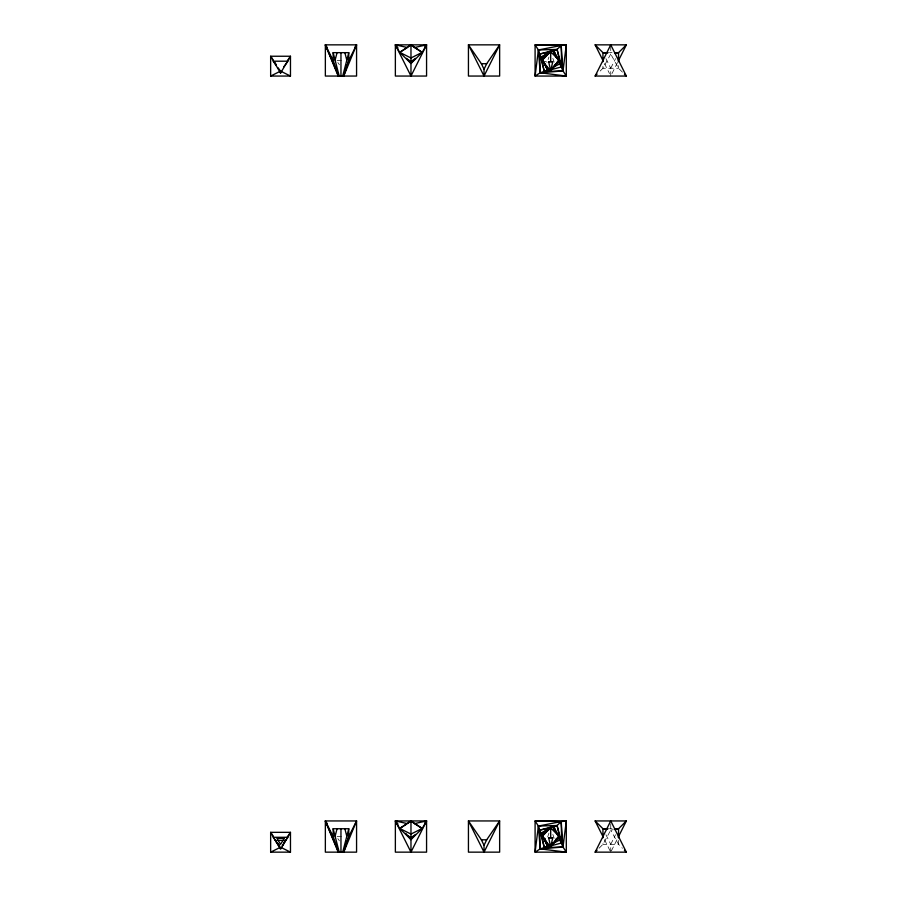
<?xml version="1.0" encoding="UTF-8"?>
<svg xmlns="http://www.w3.org/2000/svg" width="897" height="897" viewBox="0 0 897 897"><rect width="100%" height="100%" fill="white"/><g stroke="black" fill="none" stroke-linecap="round" stroke-linejoin="round"><path stroke-width="0.67" stroke-dasharray="4.49 3.36" d="M548.101 59.594L548.964 57.004M547.675 836.979L548.964 833.089M610.745 76.054L610.745 68.262L615.544 58.653M611.989 73.565L617.607 62.33M610.745 852.15L610.745 844.346L615.544 834.748M611.373 850.905L617.607 838.415M610.745 46.162L610.745 54.067L602.941 68.262L600.015 71.177M599.039 848.248L602.941 844.346L610.745 830.162L610.745 822.257M613.346 829.691L610.745 830.162L618.549 844.346L622.451 848.248M609.444 52.654L612.046 52.654M337.059 60.458L342.262 60.458M609.444 828.738L612.046 828.738M337.059 836.542L342.262 836.542M544.647 61.321L547.237 62.185M622.451 72.152L618.549 68.262L610.745 54.067M337.844 62.532L339.402 64.741M337.844 838.628L339.402 840.837M605.946 58.653L610.745 68.262M604.5 63.575L609.5 73.565M605.946 834.748L610.745 844.346M604.5 839.67L610.117 850.905M552.855 58.294L554.144 62.185M552.855 834.389L554.144 838.269M618.549 65.66L618.549 68.262L602.941 68.262L602.941 65.66M618.549 840.444L618.549 844.346L602.941 844.346L602.941 841.745"/><path stroke-width="1.35" d="M547.966 69.697L544.3 71.491L541.194 57.195L552.339 49.862L559.324 60.458L550.691 70.874L548.639 61.658L552.754 61.658L550.691 70.874L542.057 60.458L542.775 58.81L552.339 49.862L553.954 50.95L563.002 70.941L566.299 76.054L535.094 76.054L535.094 44.85L566.299 44.85L566.299 76.054L540.207 72.758L535.094 76.054L538.391 49.963L535.094 44.85L561.186 45.478L566.299 44.85L563.002 70.941L540.207 72.758L538.391 49.963L561.186 45.478L563.002 70.941L544.3 71.491L540.207 72.758L539.658 54.055L538.391 49.963L557.093 49.413L561.186 45.478L561.735 66.849L544.3 71.491L539.658 54.055L557.093 49.413L561.735 66.849M547.966 845.793L544.3 847.587L541.194 833.279L552.339 825.958L559.324 836.542L550.691 846.959L548.639 837.753L552.754 837.753L550.691 846.959L542.057 836.542L542.775 834.905L552.339 825.958L553.954 827.045L563.002 847.037L566.299 852.15L535.094 852.15L535.094 820.946L566.299 820.946L566.299 852.15L540.207 848.854L535.094 852.15L538.391 826.059L535.094 820.946L561.186 821.574L566.299 820.946L563.002 847.037L540.207 848.854L538.391 826.059L561.186 821.574L563.002 847.037L544.3 847.587L540.207 848.854L539.658 830.151L538.391 826.059L557.093 825.509L561.186 821.574L561.735 842.945L544.3 847.587L539.658 830.151L557.093 825.509L561.735 842.945M335.108 60.177L337.059 52.654M342.699 76.054L348.765 52.654L333.157 52.654L333.157 60.458L338.618 76.054L325.353 44.85L356.569 44.85L356.569 76.054L325.353 76.054L325.353 44.85L326.923 47.059M335.108 836.262L337.059 828.738M342.699 852.15L348.765 828.738L333.157 828.738L333.157 836.542L338.618 852.15L325.353 820.946L356.569 820.946L356.569 852.15L325.353 852.15L325.353 820.946L326.923 823.154M343.304 76.054L348.765 60.458L356.569 44.85L355.01 47.059M343.304 852.15L348.765 836.542L356.569 820.946L343.719 852.15L348.765 836.542L348.765 828.738M549.872 68.733L549.054 71.042L547.428 69.955L539.658 54.055L550.063 51.802M549.872 844.817L549.054 847.138L547.428 846.05L539.658 830.151L553.954 827.045L557.093 825.509L560.199 839.805L551.644 843.999M356.569 44.85L343.719 76.054L348.765 60.458L348.765 52.654M484.032 69.237L486.69 63.709L499.64 44.85L468.436 44.85L468.436 76.054L499.64 76.054L499.64 44.85L484.032 76.054L468.436 44.85L481.386 63.709L484.032 69.237L484.032 76.054M484.032 845.333L486.69 839.805L499.64 820.946L468.436 820.946L468.436 852.15L499.64 852.15L499.64 820.946L484.032 852.15L468.436 820.946L481.386 839.805L484.032 845.333L484.032 852.15M397.965 47.956L395.364 44.85L410.972 76.054L426.568 44.85L395.364 44.85L395.364 76.054L426.568 76.054L426.568 44.85L414.526 47.519L410.972 44.85L399.714 52.374L395.364 44.85L407.406 47.519L399.714 52.374L410.972 63.485L422.218 52.374L426.568 44.85L424.842 46.924M595.137 76.054L610.745 44.85L626.353 76.054L595.137 76.054L597.088 74.103M618.235 61.074L626.353 44.85L595.137 44.85L603.255 61.074M397.965 824.051L395.364 820.946L410.972 852.15L426.568 820.946L395.364 820.946L395.364 852.15L426.568 852.15L426.568 820.946L414.526 823.614L410.972 820.946L399.714 828.469L395.364 820.946L407.406 823.614L410.972 820.946L422.218 828.469L426.568 820.946L424.842 823.009M595.137 852.15L610.745 820.946L626.353 852.15L595.137 852.15L597.088 850.199M618.235 837.17L626.353 820.946L595.137 820.946L603.255 837.17M272.935 59.673L270.647 56.242L280.559 73.094L290.471 56.242L270.647 56.242L270.647 76.054L290.471 76.054L290.471 56.242L287.421 60.817M285.795 840.377L282.297 845.983L284.394 842.249M286.659 838.056L290.471 832.338L270.647 832.338L270.647 852.15L290.471 852.15L290.471 832.338L280.559 849.19L270.647 832.338L272.935 835.769M283.856 66.703L287.993 61.198L273.125 61.198L276.433 65.604M283.856 842.799L287.993 837.293L273.125 837.293L276.433 841.689M415.3 58.316L410.972 63.485L406.633 58.316M548.157 53.786L541.194 57.195L542.775 58.81L550.691 51.824L559.324 60.458L558.618 62.095L549.054 71.042L542.057 60.458L552.339 49.862L556.106 57.206M415.3 834.401L410.972 839.581L399.714 828.469L406.307 824.309M548.157 829.882L541.194 833.279L542.775 834.905L550.691 827.909L559.324 836.542L558.618 838.19L549.054 847.138L542.057 836.542L552.339 825.958L554.223 829.624M551.857 68.161L549.054 71.042L547.17 67.376M553.729 66.232L559.324 60.458L557.172 61.949M626.353 44.85L618.549 52.654L614.647 53.36M626.353 820.946L618.549 828.738L614.647 829.456M414.526 823.614L422.218 828.469L410.972 839.581L405.769 833.369M410.972 62.084L407.765 59.426L410.972 61.826L414.179 59.426L410.972 62.084L410.972 76.054M410.972 838.168L407.765 835.511L410.972 837.921L414.179 835.511L410.972 838.168L410.972 852.15M408.292 46.857L410.972 44.85L422.218 52.374L410.972 57.969L399.714 52.374M555.254 64.449L558.618 62.095L560.199 63.721L552.866 67.309M555.254 840.545L558.618 838.19L560.199 839.805M556.095 838.785L559.324 836.542L549.054 847.138L545.286 839.794M270.647 76.054L280.559 71.11L290.471 76.054M270.647 852.15L280.559 847.194M422.218 828.469L410.972 834.064L399.714 828.469M544.3 71.491L547.428 69.955L544.849 63.765M544.3 847.587L547.428 846.05L544.333 838.617M608.144 52.654L602.941 52.654L595.137 44.85M614.647 52.654L618.549 52.654L618.549 61.758M548.639 61.658L552.754 61.658M481.386 63.709L486.69 63.709M608.144 828.738L602.941 828.738L595.137 820.946M614.647 828.738L618.549 828.738L618.549 837.843M548.639 837.753L552.754 837.753M481.386 839.805L486.69 839.805M277.935 840.377L284.484 840.377M606.843 53.36L602.941 52.654L602.941 61.758M606.843 829.456L602.941 828.738L602.941 837.843M281.793 847.811L290.471 852.15M414.526 47.519L422.218 52.374M542.057 60.458L544.221 61.949M542.057 836.542L545.298 838.785M624.402 74.103L626.353 76.054M624.402 850.199L626.353 852.15M278.081 67.802L280.559 71.11L280.559 73.094M278.081 843.898L279.729 846.095M274.46 61.96L275.984 64.248M333.157 60.458L325.353 44.85L338.203 76.054M333.157 836.542L325.353 820.946L338.203 852.15M557.059 58.383L553.954 50.95L557.093 49.413L560.199 63.721M553.954 827.045L556.544 833.235M344.863 52.654L346.814 60.177M333.157 52.654L339.223 76.054M344.863 828.738L346.814 836.262M333.157 828.738L339.223 852.15M550.691 51.824L550.691 61.344M550.691 827.909L550.691 837.439M410.972 44.85L410.972 61.826M410.972 820.946L410.972 837.921M340.961 52.654L340.961 76.054M340.961 828.738L340.961 852.15M284.282 838.347L280.559 844.312L276.837 838.347L284.282 838.347M278.821 845.052L275.312 840.377L278.821 845.983L278.821 845.052"/></g></svg>
